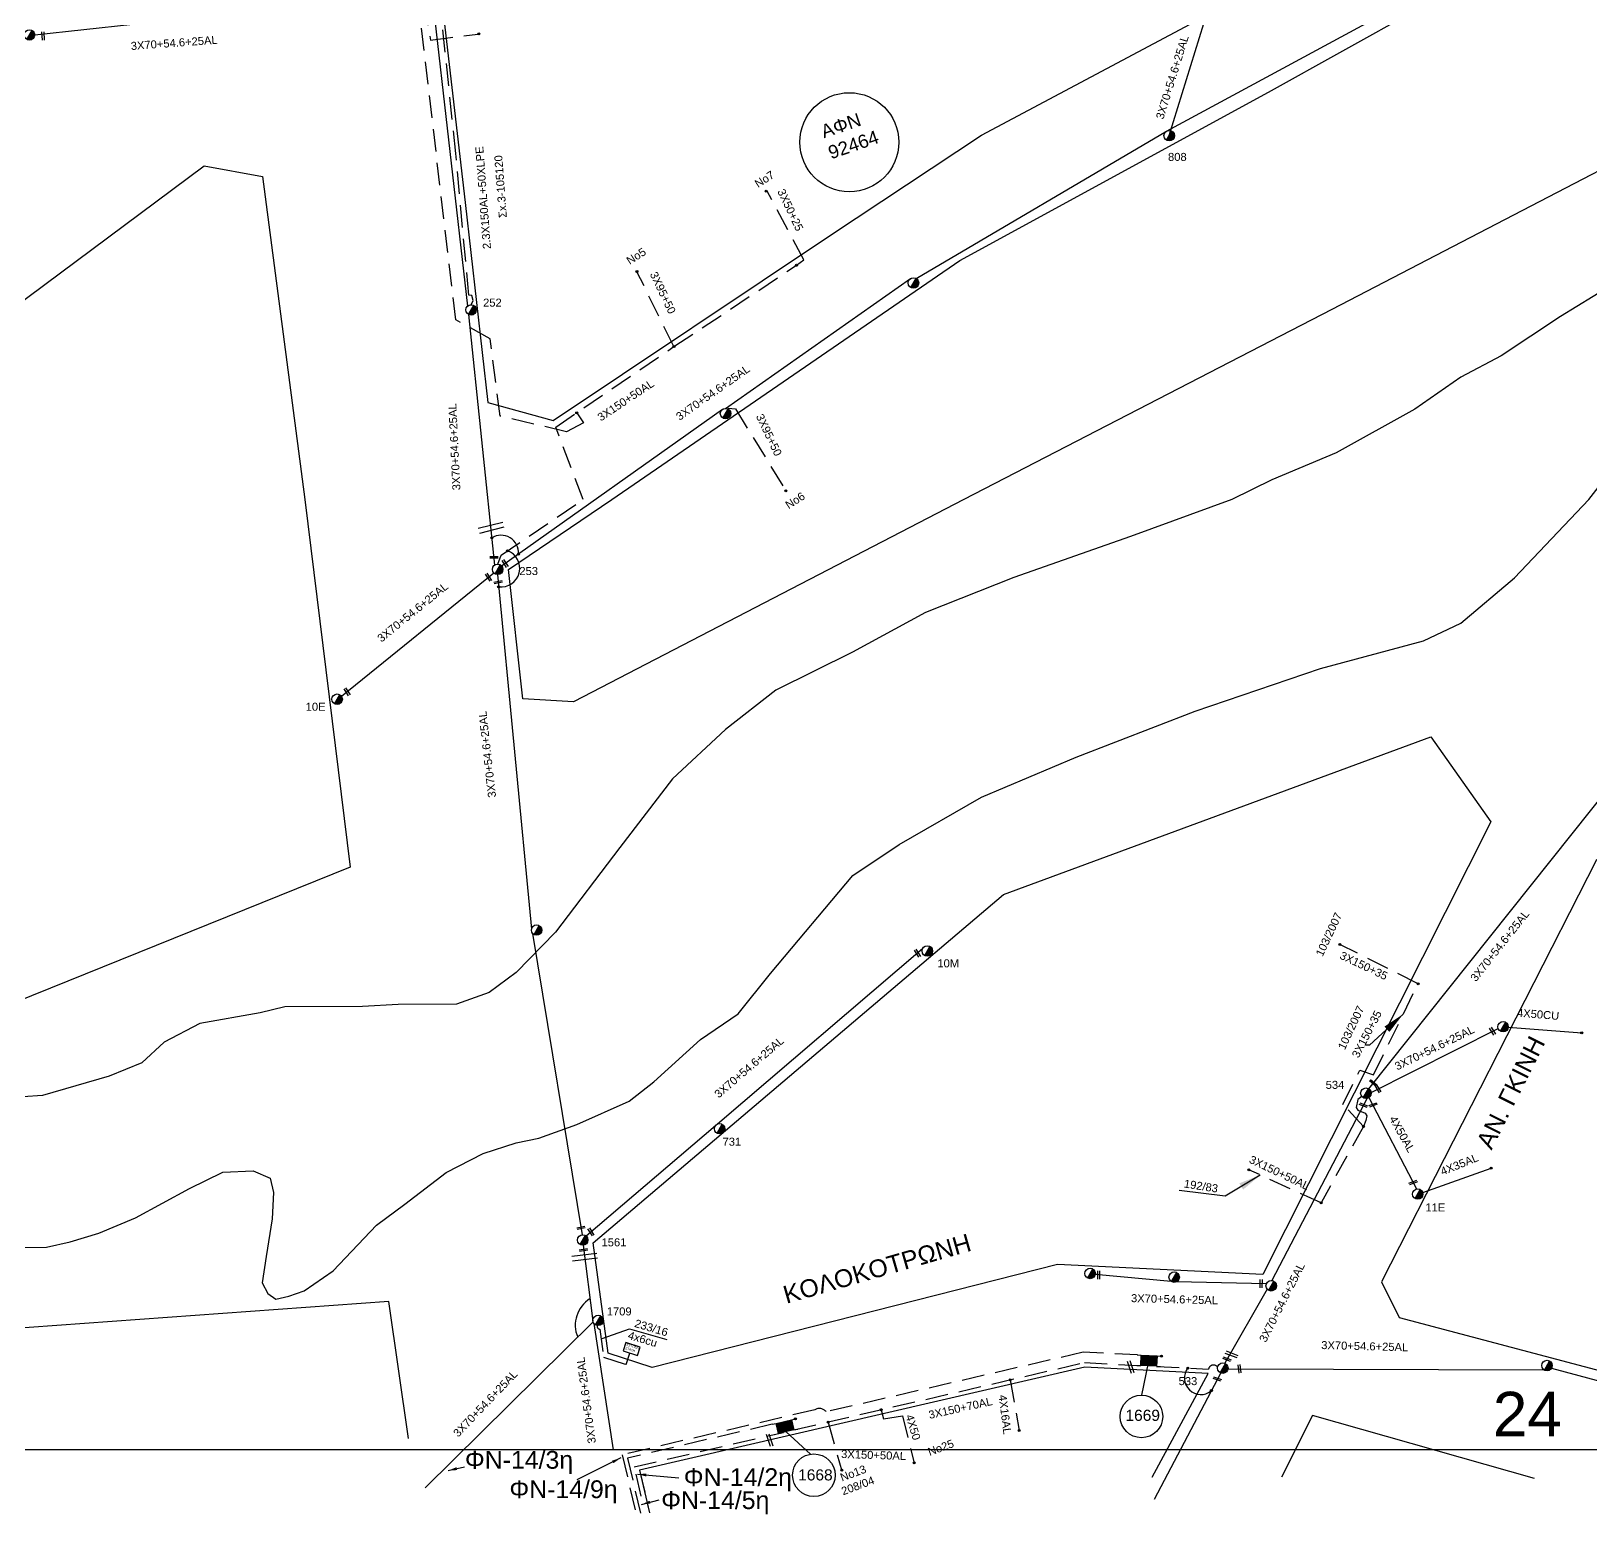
# Model space of a CAD drawing. Header units: millimetres. Extents: x 926 to 2032, y 728 to 1260.
# Drawn here: x 1541.9 to 1717.3, y 736.4 to 903.3 of the extents above; entities that cross this region are included whole.
import ezdxf

# ---------------------------------------------------------------- set-up
doc = ezdxf.new("R2010")
doc.units = ezdxf.units.MM
doc.linetypes.add('DASHED', pattern=[19.05, 12.7, -6.35])
for name, color, linetype in [('Link Box 4 Διευθύνσεων', 7, 'Continuous'), ('Άγνωστα', 7, 'Continuous'), ('Γέφυρες Εναέριου Δικτύου', 7, 'Continuous'), ('Γυμνά εναέρια ΧΤ (3Φ)   4x35AL', 7, 'Continuous'), ('Γυμνά εναέρια ΧΤ (3Φ)   4x50AL', 7, 'Continuous'), ('Γυμνά εναέρια ΧΤ (3Φ)   4x50CU', 7, 'Continuous'), ('Γυμνά εναέρια ΧΤ και ΦΟΠ (3Φ)   3x35+35+16CU', 7, 'Continuous'), ('Επιγραφές - Σχήματα', 7, 'Continuous'), ('Καλώδια ΧΤ   3x150+50AL', 7, 'DASHED'), ('Καλώδια ΧΤ   3x150+50CU', 7, 'DASHED'), ('Καλώδια ΧΤ   3x150+70AL', 7, 'DASHED'), ('Καλώδια ΧΤ   3x150AL+50XLPE', 7, 'DASHED'), ('Καλώδια ΧΤ   4x50AL', 7, 'DASHED'), ('Μηχανική τομή', 7, 'Continuous'), ('Στύλος ΦΜ', 7, 'Continuous'), ('Στύλος ΦΜ @ 1', 7, 'Continuous'), ('Συνδέσεις', 7, 'Continuous'), ('Συνεστραμμένα ΧΤ   3x70+54.6+25 AL', 7, 'SYN_LINE'), ('Τομή', 7, 'Continuous'), ('Υπόβαθρο ΔΕΗ', 7, 'Continuous'), ('Υπόγεια καλώδια Δικτύου ΧΤ και Παρ. ΧΤ - 3X150+70 AL', 7, 'DASHED'), ('Υπόγεια καλώδια Παροχών ΧΤ   4x16AL', 7, 'DASHED'), ('Υπόγεια καλώδια Παροχών ΧΤ   4x50AL', 7, 'DASHED'), ('Υπόγεια καλώδια Παροχών ΧΤ   4x6', 7, 'DASHED')]:
    doc.layers.add(name, color=color, linetype=linetype)
doc.styles.get("Standard").update_dxf_attribs({"font": 'arial.ttf'})
doc.linetypes.add('REMA', pattern='A,0.1,[130,ltypeshp.shx,S=0.1,R=0,X=0,Y=0.1],0.15,0.1,[130,ltypeshp.shx,S=0.05,R=0,X=0,Y=0.05],0.15', length=0.5)
doc.linetypes.add('SYN_LINE', pattern='A,0.5,-0.0001,["/\\/\\/\\/",Standard,S=0.1,R=0,X=0,Y=-0.05],-0.25', length=0.7501)
doc.dimstyles.new('ISO-25', dxfattribs={"dimtxt": 2.5, "dimasz": 2.5, "dimexe": 1.25, "dimexo": 0.625, "dimtad": 1, "dimtxsty": 'Standard', "dimcen": 2.5, "dimadec": 0, "dimazin": 0, "dimtfac": 1, "dimtmove": 0, "dimatfit": 3, "dimfxl": 1, "dimarcsym": 0})

# ---------------------------------------------------------------- blocks, each defined once
blk = doc.blocks.new('ΥΠΑΡΧΩΝ ΤΣΙΜΕΝΤΕΝΙΟΣ ΣΤΥΛΟΣ')
at = {"layer": 'Στύλος ΦΜ'}
blk.add_hatch(color=256, dxfattribs=at).paths.add_polyline_path([(-1.29, -2.28, 0.574793), (2.62, 0, 0.268822), (1.3, 2.27)])
blk.add_line((-1.29, -2.28), (1.3, 2.27), dxfattribs=at)
blk.add_circle((0, 0), 2.62, dxfattribs=at)
at = {"layer": 'Στύλος ΦΜ', "flags": 4}
for tag, p in [('ΑΡΙΘΜΟΣ', (-4.68, 8.05)), ('ΤΥΠΟΣ', (-4.91, 3.03))]:
    blk.add_attdef(tag, p, '', height=4, dxfattribs=at)
blk = doc.blocks.new('_ΣΥΝΔΕΣΗ')
at = {"layer": 'Συνδέσεις', "linetype": 'SYN_LINE', "ltscale": 40}
blk.add_hatch(color=256, dxfattribs=at).paths.add_polyline_path([(0.5, -0.01, 1), (-0.5, -0.01, 1)])
at = {"layer": 'Συνδέσεις'}
blk.add_circle((0, -0.01), 0.5, dxfattribs=at)
blk = doc.blocks.new('ΜΗΧΑΝΙΚΗ ΤΟΜΗ')
at = {"layer": 'Μηχανική τομή', "ltscale": 40}
for p, q in [((-1.89, 0.78), (1.89, 0.78)), ((1.89, 0), (-1.89, 0))]:
    blk.add_line(p, q, dxfattribs=at)
blk = doc.blocks.new('ΤΟΜΗ')
at = {"layer": 'Τομή', "ltscale": 40}
for p, q in [((-5.68, 0), (5.68, 0)), ((5.68, -2.33), (-5.68, -2.33))]:
    blk.add_line(p, q, dxfattribs=at)
blk = doc.blocks.new('LINK BOX 4 ΑΝΑΧΩΡΗΣΕΩΝ')
at = {"layer": 'Link Box 4 Διευθύνσεων', "ltscale": 40}
blk.add_hatch(color=256, dxfattribs=at).paths.add_polyline_path([(-3.54, 0), (-3.54, -4.67), (3.54, -4.67), (3.54, 0)])
for p, q in [((-3.54, 0), (-5.33, 0)), ((5.33, 0), (3.54, 0)), ((-3.54, -4.67), (-5.33, -4.67)), ((5.33, -4.67), (3.54, -4.67))]:
    blk.add_line(p, q, dxfattribs=at)
blk.add_lwpolyline([(-3.54, -4.67), (-3.54, 0), (3.54, 0), (3.54, -4.67)], close=True, dxfattribs=at)

msp = doc.modelspace()

# ---------------------------------------------------------------- linework, layer by layer
at = {"layer": 'Άγνωστα', "color": 30, "linetype": 'DASHED', "ltscale": 0.2}
for points in [[(1627.98, 877), (1628.82, 877.63), (1624.69, 885.33)], [(1614.2, 867.85), (1610.04, 876.28)]]:
    msp.add_lwpolyline(points, dxfattribs=at)
at = {"layer": 'Άγνωστα', "color": 190, "linetype": 'DASHED', "ltscale": 0.2}
msp.add_lwpolyline([(1620.31, 860.92), (1621.11, 860.86), (1626.81, 851.59)], dxfattribs=at)
at = {"layer": 'Άγνωστα', "color": 85, "linetype": 'DASHED', "ltscale": 0.2}
msp.add_lwpolyline([(1691.73, 780.13), (1689.43, 782.62), (1691.32, 786.48), (1692.87, 785.96), (1697.89, 796.2), (1689.08, 800.62)], dxfattribs=at)
at = {"layer": 'Άγνωστα'}
msp.add_circle((1633.92, 890.84), 5.57, dxfattribs=at)
at = {"layer": 'Γέφυρες Εναέριου Δικτύου'}
for centre, radius, start, end in [((1594.75, 844.67), 1.97, 355.7074, 121.9316), ((1594.75, 842.92), 2.1, 262.7238, 69.8536), ((1606.62, 757.79), 3.52, 121.9601, 202.5622)]:
    msp.add_arc(centre, radius, start, end, dxfattribs=at)
at = {"layer": 'Γυμνά εναέρια ΧΤ (3Φ)   4x35AL', "color": 85, "linetype": 'SYN_LINE', "ltscale": 20}
msp.add_lwpolyline([(1698.4, 772.7), (1706.11, 775.46)], dxfattribs=at)
at = {"layer": 'Γυμνά εναέρια ΧΤ (3Φ)   4x50AL', "color": 85}
msp.add_lwpolyline([(1692.36, 783.41), (1697.69, 773.12)], dxfattribs=at)
at = {"layer": 'Γυμνά εναέρια ΧΤ (3Φ)   4x50CU', "color": 85, "linetype": 'SYN_LINE', "ltscale": 20}
msp.add_lwpolyline([(1708.03, 791.31), (1716.28, 790.67)], dxfattribs=at)
at = {"layer": 'Γυμνά εναέρια ΧΤ και ΦΟΠ (3Φ)   3x35+35+16CU', "linetype": 'Continuous', "ltscale": 80}
msp.add_lwpolyline([(1608.49, 754.9), (1610.08, 754.38), (1610.39, 755.33), (1608.8, 755.85)], close=True, dxfattribs=at)
at = {"layer": 'Επιγραφές - Σχήματα'}
msp.add_lwpolyline([(942.21, 1250.61), (1940.69, 1250.61), (1940.69, 743.76), (942.21, 743.76)], close=True, dxfattribs=at)
msp.add_lwpolyline([(1626.82, 745.81), (1629.54, 743.27)], dxfattribs=at)
for centre in [(1666.77, 747.53), (1629.93, 740.92)]:
    msp.add_circle(centre, 2.39, dxfattribs=at)
at = {"layer": 'Καλώδια ΧΤ   3x150+50AL', "color": 30, "ltscale": 0.2}
for points in [[(1614.2, 867.86), (1627.98, 877)], [(1594.38, 843.39), (1594.75, 844.4), (1603.99, 850.66), (1600.91, 858.81), (1614.2, 867.85)]]:
    msp.add_lwpolyline(points, dxfattribs=at)
at = {"layer": 'Καλώδια ΧΤ   3x150+50AL', "color": 85, "ltscale": 0.2}
msp.add_lwpolyline([(1691.54, 783.51), (1691.1, 783.17), (1690.91, 782.27), (1691.12, 781.96), (1691.94, 781.63), (1692.11, 781.33), (1692.02, 780.8), (1691.73, 780.13), (1686.97, 771.55), (1678.85, 775.27)], dxfattribs=at)
at = {"layer": 'Καλώδια ΧΤ   3x150+50CU', "color": 5, "linetype": 'DASHED', "ltscale": 0.2}
for points in [[(1666.31, 754.44), (1660.22, 754.74), (1631.33, 748.04, 0.391965), (1630.03, 748.27), (1608.39, 743.22), (1609.98, 736.35)], [(1668.47, 753.16), (1674.31, 752.85, -0.66214), (1675.34, 753.07)]]:
    msp.add_lwpolyline(points, format="xyb", dxfattribs=at)
at = {"layer": 'Καλώδια ΧΤ   3x150+50CU', "color": 30, "linetype": 'DASHED', "ltscale": 0.2}
for points in [[(1625.26, 746.65), (1608.99, 742.85), (1610.47, 736.47)], [(1631.54, 746.9), (1633.06, 741.41)]]:
    msp.add_lwpolyline(points, dxfattribs=at)
at = {"layer": 'Καλώδια ΧΤ   3x150+50CU', "color": 151, "linetype": 'DASHED', "ltscale": 0.2}
msp.add_lwpolyline([(1610.5, 738.55), (1609.74, 741.85), (1626.5, 745.74)], dxfattribs=at)
at = {"layer": 'Καλώδια ΧΤ   3x150+50CU', "linetype": 'DASHED', "ltscale": 0.2}
msp.add_lwpolyline([(1610.34, 741.48), (1611.44, 736.69)], dxfattribs=at)
at = {"layer": 'Καλώδια ΧΤ   3x150+70AL', "color": 30, "linetype": 'DASHED', "ltscale": 0.2}
msp.add_lwpolyline([(1627.68, 746.01), (1660.37, 753.59), (1666.3, 753.27)], dxfattribs=at)
at = {"layer": 'Καλώδια ΧΤ   3x150AL+50XLPE', "color": 30, "ltscale": 0.2}
msp.add_lwpolyline([(1603.26, 860.41), (1604.04, 859.27), (1602.13, 858.27), (1594.65, 860.03), (1593.52, 868.72), (1589.65, 870.87), (1585.03, 910.36), (1608.45, 927.44), (1645.11, 954.76), (1661.53, 966.91), (1674.62, 976.49), (1699.95, 995.93), (1705.12, 988.9)], dxfattribs=at)
at = {"layer": 'Καλώδια ΧΤ   3x150AL+50XLPE', "color": 190, "ltscale": 0.2}
msp.add_lwpolyline([(1591.38, 872.57), (1591.63, 873.05), (1591.48, 873.59), (1591.13, 873.65), (1589.66, 889.59), (1587.77, 907.74), (1600.83, 917.24), (1606.29, 921.31), (1607.65, 921.23), (1613.01, 925.59, 0.52393), (1614.56, 927.57), (1635.44, 943.27, 0.562877), (1638.46, 946.21), (1650.08, 954.76), (1672.9, 971.52), (1673.17, 973.02), (1699.52, 992.94), (1703.34, 987.69)], format="xyb", dxfattribs=at)
at = {"layer": 'Καλώδια ΧΤ   4x50AL', "color": 30, "linetype": 'DASHED', "ltscale": 0.2}
msp.add_lwpolyline([(1637.51, 748.29), (1637.78, 747.25), (1639.88, 747.61), (1641.2, 742.3)], dxfattribs=at)
at = {"layer": 'Συνεστραμμένα ΧΤ   3x70+54.6+25 AL', "color": 190, "ltscale": 20}
msp.add_line((1669.9, 891.58), (1673.8, 904.18), dxfattribs=at)
for points in [[(1669.6, 892.09), (1702.83, 910.09)], [(1587.01, 907.23), (1590.98, 872.41)], [(1641.43, 875.52), (1669.6, 892.09)], [(1620, 860.91), (1640.8, 875.5)], [(1591.09, 871.47), (1594.03, 843.28)], [(1594.82, 843.18), (1619.65, 860.8)], [(1593.95, 842.39), (1576.82, 828.51)]]:
    msp.add_lwpolyline(points, dxfattribs=at)
at = {"layer": 'Συνεστραμμένα ΧΤ   3x70+54.6+25 AL', "color": 85, "ltscale": 20}
for points in [[(1542.31, 902.91), (1586.42, 907.75)], [(1724.18, 824.35), (1692.3, 784.39)], [(1692.59, 783.98), (1706.89, 791.17)], [(1692.15, 783.31), (1681.45, 762.8)], [(1670.12, 762.72), (1661.58, 763.48)], [(1680.82, 762.44), (1670.7, 762.67)], [(1680.91, 761.84), (1676.14, 753.51)]]:
    msp.add_lwpolyline(points, dxfattribs=at)
at = {"layer": 'Συνεστραμμένα ΧΤ   3x70+54.6+25 AL', "color": 30, "ltscale": 20}
for points in [[(1594.35, 842.21), (1598.16, 802.32)], [(1598.3, 801.85), (1603.87, 767.96)], [(1619.1, 780.44), (1642.16, 800.15)], [(1604.31, 767.83), (1618.85, 780.24)]]:
    msp.add_lwpolyline(points, dxfattribs=at)
at = {"layer": 'Συνεστραμμένα ΧΤ   3x70+54.6+25 AL', "color": 2, "ltscale": 20}
for points in [[(1603.97, 766.78), (1605.08, 758.26)], [(1605.1, 758.16), (1586.23, 739.49)], [(1605.18, 758), (1607.35, 743.76)]]:
    msp.add_lwpolyline(points, dxfattribs=at)
at = {"layer": 'Συνεστραμμένα ΧΤ   3x70+54.6+25 AL', "color": 173, "ltscale": 20}
for points in [[(1676.51, 752.9), (1712.04, 752.77)], [(1712.89, 752.96), (1731.19, 748.04)]]:
    msp.add_lwpolyline(points, dxfattribs=at)
at = {"layer": 'Συνεστραμμένα ΧΤ   3x70+54.6+25 AL', "color": 5, "ltscale": 20}
msp.add_lwpolyline([(1675.68, 752.43), (1668.19, 738.17)], dxfattribs=at)
at = {"layer": 'Υπόβαθρο ΔΕΗ'}
for points in [[(1766.74, 954.76), (1789.12, 966.49), (1781.93, 1034.48), (1759.68, 1034.2), (1708.48, 996.32), (1652.02, 954.76), (1600.4, 916.36), (1588.03, 907.39), (1590.71, 884.08), (1593.27, 861.56), (1600.61, 859.54), (1631.91, 880.47), (1648.8, 891.65), (1671.69, 903.81), (1704.92, 921.66), (1741.53, 941.6)], [(1572.67, 850.66), (1577.78, 809.3), (1538.01, 793.27), (1520.73, 808.93), (1511.74, 814.4), (1497.27, 823.05), (1517.62, 850.66), (1525.34, 861.39), (1561.38, 888.18), (1567.94, 886.98)]]:
    msp.add_lwpolyline(points, close=True, dxfattribs=at)
msp.add_lwpolyline([(1786.52, 953.5), (1790.18, 951.5), (1792.24, 932.06, 0.227376), (1747.54, 902.84), (1688.18, 872.02), (1646.81, 850.66), (1602.9, 827.89), (1597.21, 828.25), (1595.58, 842.8), (1607.22, 850.66), (1646.35, 877.53), (1681.04, 896.47), (1697.79, 905.78), (1734.45, 925.42), (1771.18, 945)], format="xyb", close=True, dxfattribs=at)
at = {"layer": 'Υπόβαθρο ΔΕΗ', "linetype": 'REMA', "ltscale": 5}
for points in [[(1723.08, 876.86), (1713.9, 871.25), (1707.22, 866.8), (1702.67, 864.4), (1697.53, 860.83), (1688.67, 855.89), (1681.45, 852.87), (1676.94, 850.66), (1665.55, 846.51), (1652.41, 841.89), (1642.48, 837.95), (1634.27, 833.5), (1625.67, 829.21), (1620.01, 824.78), (1614.05, 819.23), (1608.1, 811.51), (1600.89, 801.99), (1596.45, 797.46), (1593.42, 795.22), (1589.74, 793.9), (1583.17, 793.87), (1579.16, 793.62), (1570.42, 793.6), (1567.66, 792.93), (1560.89, 791.72), (1556.86, 789.61), (1554.35, 787.29), (1550.67, 785.81), (1543.18, 783.63), (1536.52, 783.19)], [(1540.24, 766.54), (1543.62, 766.56), (1546.29, 767.17), (1549.5, 768.14), (1553.64, 769.87), (1559.72, 773.18), (1563.45, 774.99), (1566.86, 775.14), (1568.79, 774.33), (1569.16, 772.72), (1569, 769.74), (1568.32, 765.52), (1567.88, 762.55), (1568.51, 761.34), (1569.41, 760.73), (1570.87, 761.07), (1572.62, 761.67), (1575.87, 763.89), (1580.76, 769.03), (1583.94, 771.39), (1588.58, 774.97), (1592.75, 777.1), (1596.45, 778.3), (1599, 778.81), (1603.28, 780.35), (1609.17, 783), (1611.95, 785.17), (1617.2, 789.91), (1621.43, 792.8), (1625.04, 797.33), (1634.3, 808.36), (1639.53, 811.84), (1648.79, 817.18), (1659.44, 821.66), (1672.82, 826.87), (1686.91, 831.65), (1698.48, 834.77), (1702.67, 836.74), (1708.72, 841.83), (1717.07, 850.66), (1719.55, 853.86)]]:
    msp.add_lwpolyline(points, dxfattribs=at)
at = {"layer": 'Υπόβαθρο ΔΕΗ'}
for points in [[(1706.08, 814.39), (1680.41, 763.48), (1657.33, 764.61), (1611.74, 753.04), (1606.81, 754.65), (1605.12, 767.06), (1651.25, 806.22), (1699.32, 823.97), (1706.08, 814.39)], [(1775.1, 740.56), (1783.28, 775.58), (1788.24, 797.66), (1770.88, 800.7), (1717.93, 810.14), (1693.76, 762.65), (1695.76, 758.67), (1764.55, 740.44)], [(1584.36, 745.05), (1582.15, 760.44), (1532.3, 756.86), (1476.8, 797.34), (1457.04, 770.73), (1459.12, 763.98), (1511.69, 742.65)], [(1609.19, 757.37), (1613.41, 756.18)], [(1667.98, 740.68), (1674.28, 752.35), (1660.41, 753.08), (1610.34, 741.48), (1611.44, 736.69)], [(1666.82, 749.91), (1667.56, 753.55)], [(1710.96, 740.53), (1686.02, 747.63), (1682.53, 740.69)]]:
    msp.add_lwpolyline(points, dxfattribs=at)
msp.add_arc((1673.46, 751.85), 1.85, 142.4116, 308.6971, dxfattribs=at)
at = {"layer": 'Υπόγεια καλώδια Παροχών ΧΤ   4x16AL', "color": 85, "ltscale": 0.2}
msp.add_lwpolyline([(1586.72, 907.3), (1586.13, 906.53), (1586.8, 902.31), (1592.15, 903.01)], dxfattribs=at)
at = {"layer": 'Υπόγεια καλώδια Παροχών ΧΤ   4x16AL', "color": 30, "ltscale": 0.2}
msp.add_lwpolyline([(1652.02, 751.65), (1653.02, 745.96)], dxfattribs=at)
at = {"layer": 'Υπόγεια καλώδια Παροχών ΧΤ   4x6', "color": 2, "linetype": 'DASHED', "ltscale": 0.2}
msp.add_lwpolyline([(1605.57, 757.75, 0.46831), (1605.85, 757.35), (1606.28, 754.21), (1608.83, 753.38), (1609.24, 754.65)], format="xyb", dxfattribs=at)

# ---------------------------------------------------------------- block references
at = {"layer": 'Link Box 4 Διευθύνσεων', "xscale": 0.2500000000000676, "yscale": 0.2500000000000676, "zscale": 0.2500000000000676}
for p, rotation in [((1667.58, 753.21), 177.1629686433987), ((1626.82, 745.81), 193.136030078279)]:
    msp.add_blockref('LINK BOX 4 ΑΝΑΧΩΡΗΣΕΩΝ', p, dxfattribs=dict(at, rotation=rotation))
at = {"layer": 'Μηχανική τομή'}
for p, xscale, yscale, zscale, rotation in [((1543.16, 902.78), 0.2500000000000278, 0.2500000000000278, 0.2500000000000278, 274.0788387972908), ((1595.29, 843.51), 0.2500000000000254, 0.2500000000000254, 0.2500000000000254, 122.6871438123893), ((1593.42, 841.96), 0.2500000000000254, 0.2500000000000254, 0.2500000000000254, 122.6871438123893), ((1594.44, 841.26), 0.2499999999999978, 0.2499999999999978, 0.2499999999999978, 10.65188967117119), ((1577.51, 829.07), 0.2500000000000254, 0.2500000000000254, 0.2500000000000254, 122.6871438123893), ((1641.49, 799.57), 0.2499999999999489, 0.2499999999999489, 0.2499999999999489, 302.3712025853994), ((1706.16, 790.81), 0.2499999999999947, 0.2499999999999947, 0.2499999999999947, 301.1279899493179), ((1692.77, 784.98), 0.2499999999999925, 0.2499999999999925, 0.2499999999999925, 319.1292080093779), ((1693.29, 784.33), 0.2499999999999947, 0.2499999999999947, 0.2499999999999947, 301.1279899493179), ((1691.7, 782.45), 0.2500000000000068, 0.2500000000000068, 0.2500000000000068, 340.4295664900887), ((1692.85, 782.47), 0.2500000000000485, 0.2500000000000485, 0.2500000000000485, 20.51079570448714), ((1697.36, 773.76), 0.2500000000000485, 0.2500000000000485, 0.2500000000000485, 20.51079570448714), ((1603.76, 768.65), 0.2499999999999978, 0.2499999999999978, 0.2499999999999978, 10.65188967117119), ((1604.78, 768.23), 0.2499999999999489, 0.2499999999999489, 0.2499999999999489, 302.3712025853994), ((1604.05, 766.15), 0.2499999999999978, 0.2499999999999978, 0.2499999999999978, 10.65188967117119), ((1661.87, 763.45), 0.2499999999999306, 0.2499999999999306, 0.2499999999999306, 269.5729719615976), ((1680.13, 762.46), 0.2499999999999306, 0.2499999999999306, 0.2499999999999306, 269.5729719615976), ((1676.35, 753.88), 0.2500000000000068, 0.2500000000000068, 0.2500000000000068, 340.4295664900887), ((1677.89, 752.89), 0.2499999999999377, 0.2499999999999377, 0.2499999999999377, 95.76715740251048), ((1675.27, 751.64), 0.2500000000000068, 0.2500000000000068, 0.2500000000000068, 340.4295664900887)]:
    msp.add_blockref('ΜΗΧΑΝΙΚΗ ΤΟΜΗ', p, dxfattribs=dict(at, xscale=xscale, yscale=yscale, zscale=zscale, rotation=rotation))
at = {"layer": 'Μηχανική τομή', "xscale": 0.25, "yscale": 0.25, "zscale": 0.25}
msp.add_blockref('ΜΗΧΑΝΙΚΗ ΤΟΜΗ', (1593.95, 844.05), dxfattribs=at)
at = {"layer": 'Στύλος ΦΜ @ 1', "ltscale": 40}
ref = msp.add_blockref('ΥΠΑΡΧΩΝ ΤΣΙΜΕΝΤΕΝΙΟΣ ΣΤΥΛΟΣ', (1541.72, 902.91), dxfattribs=dict(at, xscale=0.2249999999999091, yscale=0.2249999999999091, zscale=0.2249999999999091))
ref.add_attrib('ΤΥΠΟΣ', '15', (1540.62, 906.9), dxfattribs={"layer": 'Στύλος ΦΜ', "height": 0.9, "flags": 4})
ref = msp.add_blockref('ΥΠΑΡΧΩΝ ΤΣΙΜΕΝΤΕΝΙΟΣ ΣΤΥΛΟΣ', (1669.89, 891.58), dxfattribs=dict(at, xscale=0.2249999999999091, yscale=0.2249999999999091, zscale=0.2249999999999091))
ref.add_attrib('ΤΥΠΟΣ', '808', (1669.76, 888.74), dxfattribs={"layer": 'Στύλος ΦΜ', "height": 0.9, "flags": 4})
at = {"layer": 'Στύλος ΦΜ @ 1', "ltscale": 40, "xscale": 0.2249999999999091, "yscale": 0.2249999999999091, "zscale": 0.2249999999999091}
for p in [(1641.13, 875.01), (1620, 860.32), (1598.75, 802.23), (1707.44, 791.36), (1603.94, 767.37), (1661, 763.61), (1670.45, 763.2), (1681.36, 762.22), (1712.38, 753.25)]:
    msp.add_blockref('ΥΠΑΡΧΩΝ ΤΣΙΜΕΝΤΕΝΙΟΣ ΣΤΥΛΟΣ', p, dxfattribs=at)
at = {"layer": 'Στύλος ΦΜ @ 1', "ltscale": 40}
ref = msp.add_blockref('ΥΠΑΡΧΩΝ ΤΣΙΜΕΝΤΕΝΙΟΣ ΣΤΥΛΟΣ', (1591.38, 871.98), dxfattribs=dict(at, xscale=0.2249999999999091, yscale=0.2249999999999091, zscale=0.2249999999999091))
ref.add_attrib('ΤΥΠΟΣ', '252', (1592.73, 872.35), dxfattribs={"layer": 'Στύλος ΦΜ', "height": 0.9, "flags": 4})
ref = msp.add_blockref('ΥΠΑΡΧΩΝ ΤΣΙΜΕΝΤΕΝΙΟΣ ΣΤΥΛΟΣ', (1594.37, 842.8), dxfattribs=dict(at, xscale=0.2249999999999091, yscale=0.2249999999999091, zscale=0.2249999999999091))
ref.add_attrib('ΤΥΠΟΣ', '253', (1596.81, 842.16), dxfattribs={"layer": 'Στύλος ΦΜ', "height": 0.9, "flags": 4})
ref = msp.add_blockref('ΥΠΑΡΧΩΝ ΤΣΙΜΕΝΤΕΝΙΟΣ ΣΤΥΛΟΣ', (1576.32, 828.2), dxfattribs=dict(at, xscale=0.2249999999999091, yscale=0.2249999999999091, zscale=0.2249999999999091))
ref.add_attrib('ΤΥΠΟΣ', '10E', (1572.78, 826.9), dxfattribs={"layer": 'Στύλος ΦΜ', "height": 0.9, "flags": 4})
ref = msp.add_blockref('ΥΠΑΡΧΩΝ ΤΣΙΜΕΝΤΕΝΙΟΣ ΣΤΥΛΟΣ', (1642.69, 799.88), dxfattribs=dict(at, xscale=0.2249999999999091, yscale=0.2249999999999091, zscale=0.2249999999999091))
ref.add_attrib('ΤΥΠΟΣ', '10M', (1643.82, 798.04), dxfattribs={"layer": 'Στύλος ΦΜ', "height": 0.9, "flags": 4})
ref = msp.add_blockref('ΥΠΑΡΧΩΝ ΤΣΙΜΕΝΤΕΝΙΟΣ ΣΤΥΛΟΣ', (1692.01, 783.88), dxfattribs=dict(at, xscale=0.2249999999999091, yscale=0.2249999999999091, zscale=0.2249999999999091))
ref.add_attrib('ΤΥΠΟΣ', '534', (1687.49, 784.37), dxfattribs={"layer": 'Στύλος ΦΜ', "height": 0.9, "flags": 4})
ref = msp.add_blockref('ΥΠΑΡΧΩΝ ΤΣΙΜΕΝΤΕΝΙΟΣ ΣΤΥΛΟΣ', (1619.33, 779.89), dxfattribs=dict(at, xscale=0.2249999999999091, yscale=0.2249999999999091, zscale=0.2249999999999091))
ref.add_attrib('ΤΥΠΟΣ', '731', (1619.66, 777.98), dxfattribs={"layer": 'Στύλος ΦΜ', "height": 0.9, "flags": 4})
ref = msp.add_blockref('ΥΠΑΡΧΩΝ ΤΣΙΜΕΝΤΕΝΙΟΣ ΣΤΥΛΟΣ', (1697.84, 772.54), dxfattribs=dict(at, xscale=0.2249999999999091, yscale=0.2249999999999091, zscale=0.2249999999999091))
ref.add_attrib('ΤΥΠΟΣ', '11E', (1698.7, 770.58), dxfattribs={"layer": 'Στύλος ΦΜ', "height": 0.9, "flags": 4})
ref = msp.add_blockref('ΥΠΑΡΧΩΝ ΤΣΙΜΕΝΤΕΝΙΟΣ ΣΤΥΛΟΣ', (1603.94, 767.37), dxfattribs=dict(at, xscale=0.2249999999999091, yscale=0.2249999999999091, zscale=0.2249999999999091))
ref.add_attrib('ΤΥΠΟΣ', '1561', (1606.05, 766.66), dxfattribs={"layer": 'Στύλος ΦΜ', "height": 0.9, "flags": 4})
ref = msp.add_blockref('ΥΠΑΡΧΩΝ ΤΣΙΜΕΝΤΕΝΙΟΣ ΣΤΥΛΟΣ', (1605.67, 758.33), dxfattribs=dict(at, xscale=0.2249999999999091, yscale=0.2249999999999091, zscale=0.2249999999999091))
ref.add_attrib('ΤΥΠΟΣ', '1709', (1606.64, 758.89), dxfattribs={"layer": 'Στύλος ΦΜ', "height": 0.9, "flags": 4})
ref = msp.add_blockref('ΥΠΑΡΧΩΝ ΤΣΙΜΕΝΤΕΝΙΟΣ ΣΤΥΛΟΣ', (1675.92, 752.96), dxfattribs=dict(at, xscale=0.2249999999999091, yscale=0.2249999999999091, zscale=0.2249999999999091))
ref.add_attrib('ΑΡΙΘΜΟΣ', '533', (1670.95, 751.05), dxfattribs={"layer": 'Στύλος ΦΜ', "height": 0.9, "flags": 4})
at = {"layer": 'Συνδέσεις', "xscale": 0.2249999999999091, "yscale": 0.2249999999999091, "zscale": 0.2249999999999091}
for p in [(1592.26, 903.03), (1624.57, 885.34), (1627.98, 877), (1610.04, 876.29), (1614.2, 867.86), (1603.26, 860.41), (1626.77, 851.64), (1593.71, 846.34), (1595.47, 844.9), (1596.72, 844.52), (1594.48, 840.84), (1689.08, 800.62), (1697.89, 796.2), (1716.28, 790.67), (1691.73, 780.13), (1678.85, 775.27), (1706.11, 775.46), (1686.97, 771.55), (1669.02, 754.32), (1672, 752.97), (1652.02, 751.65), (1674.63, 750.43), (1627.85, 747.25), (1637.51, 748.29), (1631.54, 746.9), (1653.02, 745.96), (1641.2, 742.3), (1633.08, 741.48)]:
    msp.add_blockref('_ΣΥΝΔΕΣΗ', p, dxfattribs=at)
at = {"layer": 'Τομή'}
for p, xscale, yscale, zscale, rotation in [((1593.56, 847.76), 0.2500000000000023, 0.2500000000000023, 0.2500000000000023, 13.93678120238673), ((1604.11, 765.73), 0.2500000000000005, 0.2500000000000005, 0.2500000000000005, 6.759671257707534), ((1676.96, 754.64), 0.125, 0.125, 0.125, 339.2287415442643), ((1665.69, 753.13), 0.125, 0.125, 0.125, 288.456879096676), ((1625.09, 744.9), 0.125, 0.125, 0.125, 288.456879096676)]:
    msp.add_blockref('ΤΟΜΗ', p, dxfattribs=dict(at, xscale=xscale, yscale=yscale, zscale=zscale, rotation=rotation))

# ---------------------------------------------------------------- texts
at = {"layer": 'Γυμνά εναέρια ΧΤ (3Φ)   4x35AL', "color": 7, "insert": (1700.28, 775.45), "char_height": 0.9, "width": 84.1859, "attachment_point": 1, "rotation": 22.0999}
msp.add_mtext('4X35AL', dxfattribs=at)
at = {"layer": 'Γυμνά εναέρια ΧΤ (3Φ)   4x50AL', "color": 7, "insert": (1695.39, 781.45), "char_height": 0.9, "width": 84.1859, "attachment_point": 1, "rotation": 299.2475}
msp.add_mtext('4X50AL', dxfattribs=at)
at = {"layer": 'Γυμνά εναέρια ΧΤ (3Φ)   4x50CU', "color": 7, "insert": (1709.05, 793.4), "char_height": 0.9, "width": 84.1859, "attachment_point": 1, "rotation": 355.3416}
msp.add_mtext('4X50CU', dxfattribs=at)
at = {"layer": 'Επιγραφές - Σχήματα', "attachment_point": 1}
for s, insert, char_height, width, rotation in [('ΑΦΝ\\P92464', (1630.56, 892.69), 1.5, 78.8712, 18.9876), ('ΑΝ. ΓΚΙΝΗ', (1704.35, 778.31), 2, 35.0744, 63.4731), ('ΚΟΛΟΚΟΤΡΩΝΗ', (1626.28, 762.11), 2, 35.0744, 16.0148)]:
    msp.add_mtext(s, dxfattribs=dict(at, insert=insert, char_height=char_height, width=width, rotation=rotation))
at = {"layer": 'Επιγραφές - Σχήματα', "color": 7, "char_height": 0.9}
for s, insert, width, attachment_point, rotation in [('{\\fArial|b0|i0|c161|p34;\\C256;Σ\\fArial|b0|i0|c0|p34;x.3-105120}', (1594.7, 885.85), 13.9242, 5, 94.3313), ('{\\fArial|b0|i0|c161|p34;\\C256;No7}', (1624.38, 886.68), 13.9242, 5, 32.7457), ('{\\fArial|b0|i0|c161|p34;\\C256;3X50+25}', (1627.29, 883.22), 13.9242, 5, 295.413), ('{\\fArial|b0|i0|c161|p34;\\C256;No5}', (1609.95, 878.03), 13.9242, 5, 32.7457), ('{\\fArial|b0|i0|c161|p34;\\C256;3X95+50}', (1612.95, 873.91), 13.9242, 5, 295.413), ('{\\fArial|b0|i0|c161|p34;\\C256;3X95+50}', (1624.88, 857.92), 13.9242, 5, 295.413), ('{\\fArial|b0|i0|c161|p34;\\C256;No6}', (1627.82, 850.55), 13.9242, 5, 32.7457), ('103/2007', (1686.32, 799.56), 84.1859, 1, 64.7635), ('3X150+35', (1689.37, 799.88), 84.1859, 1, 334.4085), ('103/2007', (1688.82, 789.07), 84.1859, 1, 64.7635), ('3X150+35', (1690.38, 788.18), 84.1859, 1, 62.5449), ('192/83', (1671.64, 774.18), 84.1859, 1, 351.1267), ('{\\fArial|b0|i0|c161|p34;\\C256;No25}', (1644.21, 744.02), 13.9242, 5, 20.3561), ('{\\C256;No13\\P208/04}', (1634.61, 740.44), 13.9242, 5, 20.3561)]:
    msp.add_mtext(s, dxfattribs=dict(at, insert=insert, width=width, attachment_point=attachment_point, rotation=rotation))
at = {"layer": 'Επιγραφές - Σχήματα', "linetype": 'ByBlock', "insert": (1608.91, 755.74), "char_height": 0.45, "width": 2.4563, "attachment_point": 1, "rotation": 342.3818}
msp.add_mtext('{\\H0.55556x;ΕΞΥΠΝΗ}\\P{\\H0.55556x;ΣΤΑΣΗ}', dxfattribs=at)
at = {"layer": 'Επιγραφές - Σχήματα', "attachment_point": 1}
for s, insert, char_height, width in [('24', (1706.29, 750.3), 5, 6.5427), ('1669', (1664.97, 748.28), 1.25, 5.0733), ('ΦΝ-14/3η', (1590.69, 743.65), 2, 22.6323), ('ΦΝ-14/9η', (1595.69, 740.34), 2, 22.6323), ('ΦΝ-14/2η', (1615.3, 741.7), 2, 22.6323), ('1668', (1628.16, 741.58), 1.25, 5.0733), ('ΦΝ-14/5η', (1612.76, 739.11), 2, 22.6323)]:
    msp.add_mtext(s, dxfattribs=dict(at, insert=insert, char_height=char_height, width=width))
at = {"layer": 'Καλώδια ΧΤ   3x150+50AL', "color": 7, "char_height": 0.9, "width": 84.1859, "attachment_point": 1}
for insert, rotation in [((1605.48, 860.17), 33.6678), ((1679.18, 776.92), 334.4085)]:
    msp.add_mtext('3X150+50AL', dxfattribs=dict(at, insert=insert, rotation=rotation))
at = {"layer": 'Καλώδια ΧΤ   3x150AL+50XLPE', "color": 7, "insert": (1592.74, 884.6), "char_height": 0.9, "width": 13.9242, "attachment_point": 5, "rotation": 94.3313}
msp.add_mtext('2.3X150AL+50XLPE', dxfattribs=at)
at = {"layer": 'Συνεστραμμένα ΧΤ   3x70+54.6+25 AL', "color": 7, "char_height": 0.9, "width": 84.1859, "attachment_point": 1}
for insert, rotation in [((1553.08, 902.11), 4.1436), ((1668.37, 893.61), 72.9155), ((1614.31, 860.23), 35.185), ((1589.29, 851.67), 92.7634), ((1580.73, 835.25), 39.0754), ((1593.3, 817.08), 96.4378), ((1703.68, 796.91), 51.6371), ((1695.13, 787.24), 26.1103), ((1618.64, 783.96), 40.6057), ((1679.96, 756.19), 63.1456), ((1665.61, 761.29), 358.5023), ((1687, 756.01), 358.5023), ((1604.53, 744.43), 97.6052), ((1589.28, 745.76), 46.2784)]:
    msp.add_mtext('3X70+54.6+25AL', dxfattribs=dict(at, insert=insert, rotation=rotation))
at = {"layer": 'Υπόγεια καλώδια Δικτύου ΧΤ και Παρ. ΧΤ - 3X150+70 AL', "color": 7, "char_height": 0.9, "width": 84.1859, "attachment_point": 1}
for s, insert, rotation in [('3X150+70AL', (1642.75, 748.12), 12.5544), ('3X150+50AL', (1633.01, 743.76), 358.1424)]:
    msp.add_mtext(s, dxfattribs=dict(at, insert=insert, rotation=rotation))
at = {"layer": 'Υπόγεια καλώδια Παροχών ΧΤ   4x16AL', "color": 7, "char_height": 0.9, "width": 84.1859, "attachment_point": 1}
for s, insert, rotation in [('4X16AL', (1651.6, 750.02), 277.1139), ('4X50', (1641.09, 747.85), 287.2333)]:
    msp.add_mtext(s, dxfattribs=dict(at, insert=insert, rotation=rotation))
at = {"layer": 'Υπόγεια καλώδια Παροχών ΧΤ   4x50AL', "color": 7, "ltscale": 0.2, "char_height": 0.9, "attachment_point": 1, "rotation": 343.3971}
for s, insert in [('233/16', (1609.94, 758.48)), ('4x6cu', (1609.2, 757.14))]:
    msp.add_mtext_dynamic_manual_height_columns(s, width=1.8, gutter_width=12.5, heights=[0.118], dxfattribs=dict(at, insert=insert))

# ---------------------------------------------------------------- leaders
at = {"layer": 'Επιγραφές - Σχήματα'}
for points in [[(1696.21, 792.78), (1692.43, 789.27), (1692.01, 789.28)], [(1680.14, 774.68), (1676.18, 772.31), (1671.02, 772.95)]]:
    msp.add_leader(points, dimstyle='ISO-25', override={"dimgap": 0.625, "dimtad": 0}, dxfattribs=at)
at = {"layer": 'Επιγραφές - Σχήματα', "ltscale": 40}
for points, override in [([(1606.12, 756.3), (1609.19, 757.37)], {"dimasz": 0.5, "dimtad": 0}), ([(1608.21, 742.86), (1603.27, 740.4)], {"dimasz": 1, "dimtad": 0}), ([(1588.8, 741.44), (1590.65, 741.85)], {"dimasz": 1, "dimtad": 0}), ([(1610.1, 741.03), (1614.73, 740.62)], {"dimasz": 1, "dimtad": 0}), ([(1610.54, 737.63), (1612.52, 738.15)], {"dimasz": 1, "dimtad": 0})]:
    msp.add_leader(points, dimstyle='ISO-25', override=override, dxfattribs=at)

doc.saveas('drawing.dxf')
